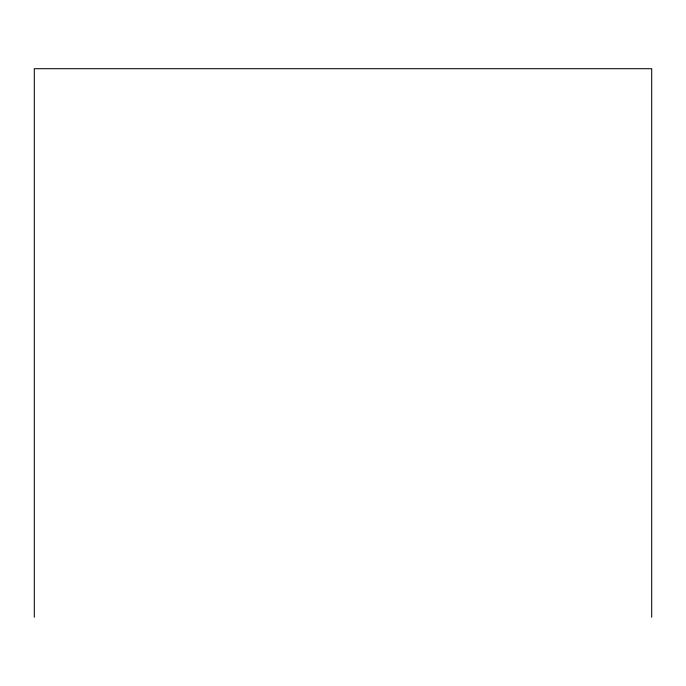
<?xml version="1.0" encoding="UTF-8"?>
<svg xmlns="http://www.w3.org/2000/svg" width="686" height="686" viewBox="0 0 686 686"><rect width="100%" height="100%" fill="white"/><g stroke="black" fill="none" stroke-linecap="round" stroke-linejoin="round"><path stroke-width="1.03" d="M651.7 617.289L651.7 68.711L34.3 68.711L34.3 617.289"/></g></svg>
